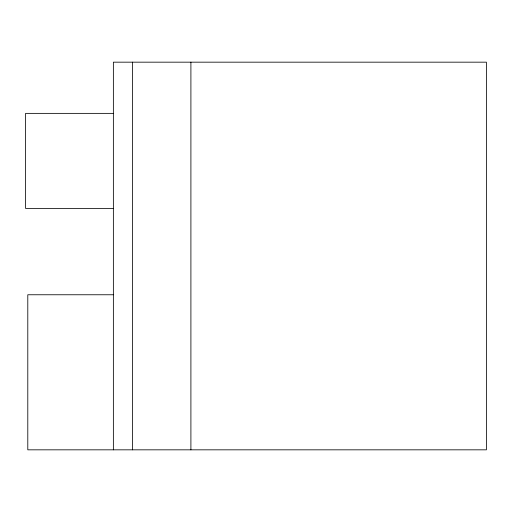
<?xml version="1.0" encoding="UTF-8"?>
<svg xmlns="http://www.w3.org/2000/svg" width="512" height="512" viewBox="0 0 512 512"><rect width="100%" height="100%" fill="white"/><g stroke="black" fill="none" stroke-linecap="round" stroke-linejoin="round"><path stroke-width="0.77" d="M113.37 113.37L25.6 113.37L25.6 208.454L113.37 208.454M113.37 294.765L27.795 294.765L27.795 449.83L486.4 449.83L486.4 62.17L113.37 62.17L113.37 449.83M190.906 62.17L190.906 449.83M132.39 62.17L132.39 449.83"/></g></svg>
